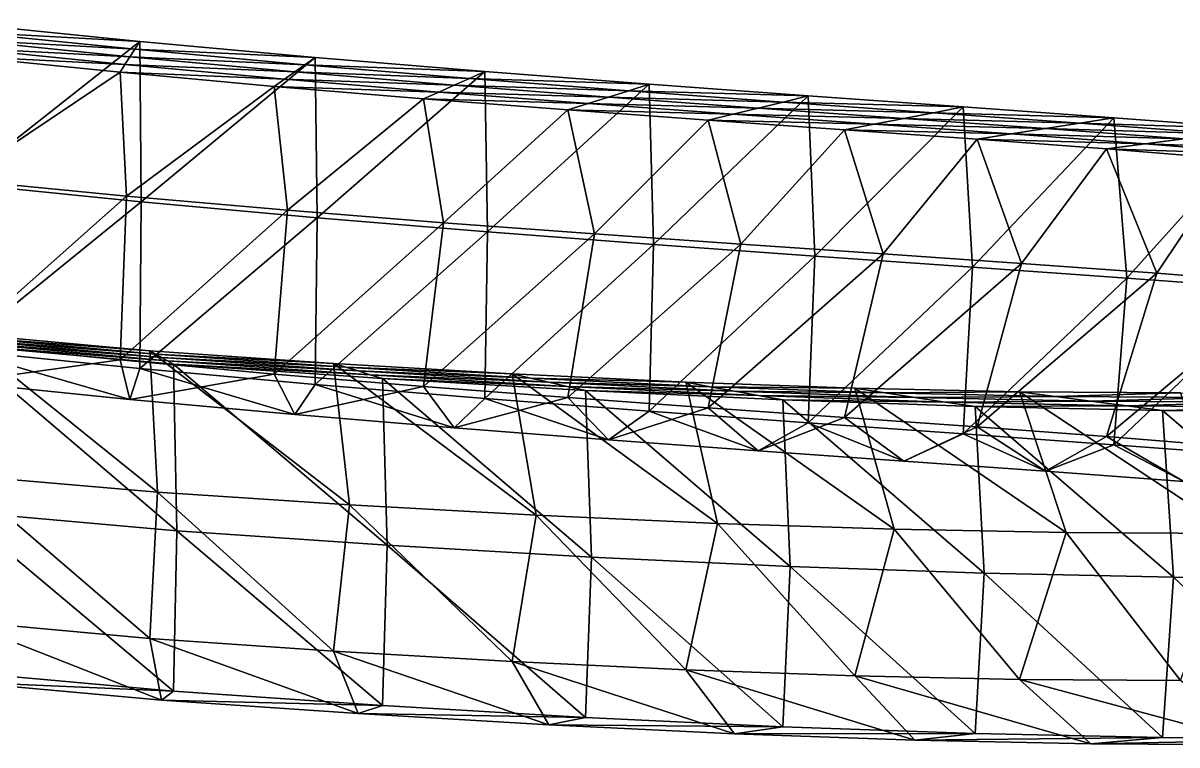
# Model space of a CAD drawing. Extents: x -4 to 137, y -13 to 10.
# Drawn here: x 31.21 to 44.12, y -12.23 to -4.16 of the extents above; entities that cross this region are included whole.
import ezdxf

# ---------------------------------------------------------------- set-up
doc = ezdxf.new("R2010")
doc.units = 0
doc.header["$MEASUREMENT"] = 0

msp = doc.modelspace()

# ---------------------------------------------------------------- linework, layer by layer
for points in [[(30.482742, -4.157128, -43.644978), (32.514862, -4.362441, -43.630856), (30.488464, -4.249647, -43.073326)], [(30.482742, -4.157128, -43.644978), (30.49736, -5.950525, -44.16647), (32.514862, -4.362441, -43.630856)], [(30.488464, -4.249647, -43.073326), (32.459488, -4.448769, -43.059792), (30.494179, -4.342166, -42.501678)], [(32.459488, -4.448769, -43.059792), (30.488464, -4.249647, -43.073326), (32.514862, -4.362441, -43.630856)], [(30.494179, -4.342166, -42.501678), (32.404114, -4.535095, -42.488731), (30.499893, -4.434685, -41.930027)], [(32.404114, -4.535095, -42.488731), (30.494179, -4.342166, -42.501678), (32.459488, -4.448769, -43.059792)], [(32.531403, -6.155841, -44.152313), (32.514862, -4.362441, -43.630856), (30.49736, -5.950525, -44.16647)], [(32.514862, -4.362441, -43.630856), (34.477234, -4.541975, -43.612774), (32.459488, -4.448769, -43.059792)], [(32.514862, -4.362441, -43.630856), (32.531403, -6.155841, -44.152313), (34.477234, -4.541975, -43.612774)], [(30.499893, -4.434685, -41.930027), (32.34874, -4.621423, -41.917671), (30.505615, -4.527205, -41.179131)], [(32.34874, -4.621423, -41.917671), (30.499893, -4.434685, -41.930027), (32.404114, -4.535095, -42.488731)], [(32.459488, -4.448769, -43.059792), (34.362869, -4.622885, -43.042427), (32.404114, -4.535095, -42.488731)], [(34.362869, -4.622885, -43.042427), (32.459488, -4.448769, -43.059792), (34.477234, -4.541975, -43.612774)], [(30.505615, -4.527205, -41.179131), (32.293358, -4.707751, -41.167358), (30.498169, -5.912245, -42.199768)], [(32.293358, -4.707751, -41.167358), (30.505615, -4.527205, -41.179131), (32.34874, -4.621423, -41.917671)], [(32.34874, -4.621423, -41.917671), (34.134125, -4.784706, -41.901726), (32.293358, -4.707751, -41.167358)], [(32.404114, -4.535095, -42.488731), (34.248497, -4.703795, -42.472076), (32.34874, -4.621423, -41.917671)], [(34.134125, -4.784706, -41.901726), (32.34874, -4.621423, -41.917671), (34.248497, -4.703795, -42.472076)], [(34.248497, -4.703795, -42.472076), (32.404114, -4.535095, -42.488731), (34.362869, -4.622885, -43.042427)], [(34.497826, -6.335386, -44.134151), (34.477234, -4.541975, -43.612774), (32.531403, -6.155841, -44.152313)], [(34.362869, -4.622885, -43.042427), (36.203369, -4.776532, -43.008614), (34.248497, -4.703795, -42.472076)], [(34.477234, -4.541975, -43.612774), (36.374786, -4.700411, -43.577675), (34.362869, -4.622885, -43.042427)], [(36.203369, -4.776532, -43.008614), (34.362869, -4.622885, -43.042427), (36.374786, -4.700411, -43.577675)], [(34.477234, -4.541975, -43.612774), (34.497826, -6.335386, -44.134151), (36.374786, -4.700411, -43.577675)], [(32.365509, -6.093014, -42.186092), (30.498169, -5.912245, -42.199768), (32.293358, -4.707751, -41.167358)], [(32.293358, -4.707751, -41.167358), (34.019753, -4.865616, -41.15213), (32.365509, -6.093014, -42.186092)], [(34.019753, -4.865616, -41.15213), (32.293358, -4.707751, -41.167358), (34.134125, -4.784706, -41.901726)], [(34.248497, -4.703795, -42.472076), (36.03196, -4.852652, -42.439552), (34.134125, -4.784706, -41.901726)], [(36.03196, -4.852652, -42.439552), (34.248497, -4.703795, -42.472076), (36.203369, -4.776532, -43.008614)], [(36.405823, -6.493859, -44.098736), (36.374786, -4.700411, -43.577675), (34.497826, -6.335386, -44.134151)], [(36.203369, -4.776532, -43.008614), (37.985779, -4.914241, -42.945736), (36.03196, -4.852652, -42.439552)], [(36.374786, -4.700411, -43.577675), (38.21244, -4.842433, -43.512489), (36.203369, -4.776532, -43.008614)], [(37.985779, -4.914241, -42.945736), (36.203369, -4.776532, -43.008614), (38.21244, -4.842433, -43.512489)], [(36.374786, -4.700411, -43.577675), (36.405823, -6.493859, -44.098736), (38.21244, -4.842433, -43.512489)], [(34.168762, -6.25111, -42.1689), (32.365509, -6.093014, -42.186092), (34.019753, -4.865616, -41.15213)], [(34.134125, -4.784706, -41.901726), (35.860535, -4.928772, -41.870483), (34.019753, -4.865616, -41.15213)], [(34.019753, -4.865616, -41.15213), (35.689117, -5.004893, -41.122177), (34.168762, -6.25111, -42.1689)], [(35.689117, -5.004893, -41.122177), (34.019753, -4.865616, -41.15213), (35.860535, -4.928772, -41.870483)], [(35.860535, -4.928772, -41.870483), (34.134125, -4.784706, -41.901726), (36.03196, -4.852652, -42.439552)], [(36.03196, -4.852652, -42.439552), (37.759109, -4.986052, -42.378983), (35.860535, -4.928772, -41.870483)], [(37.759109, -4.986052, -42.378983), (36.03196, -4.852652, -42.439552), (37.985779, -4.914241, -42.945736)], [(38.260849, -6.635974, -44.032749), (38.21244, -4.842433, -43.512489), (36.405823, -6.493859, -44.098736)], [(38.21244, -4.842433, -43.512489), (39.995102, -4.972718, -43.404152), (37.985779, -4.914241, -42.945736)], [(38.21244, -4.842433, -43.512489), (38.260849, -6.635974, -44.032749), (39.995102, -4.972718, -43.404152)], [(35.912453, -6.390701, -42.136253), (34.168762, -6.25111, -42.1689), (35.689117, -5.004893, -41.122177)], [(35.860535, -4.928772, -41.870483), (37.532455, -5.057859, -41.812233), (35.689117, -5.004893, -41.122177)], [(35.689117, -5.004893, -41.122177), (37.305779, -5.129669, -41.066238), (35.912453, -6.390701, -42.136253)], [(37.305779, -5.129669, -41.066238), (35.689117, -5.004893, -41.122177), (37.532455, -5.057859, -41.812233)], [(37.532455, -5.057859, -41.812233), (35.860535, -4.928772, -41.870483), (37.759109, -4.986052, -42.378983)], [(37.759109, -4.986052, -42.378983), (39.434601, -5.108378, -42.278233), (37.532455, -5.057859, -41.812233)], [(37.985779, -4.914241, -42.945736), (39.714844, -5.040548, -42.841202), (37.759109, -4.986052, -42.378983)], [(39.434601, -5.108378, -42.278233), (37.759109, -4.986052, -42.378983), (39.714844, -5.040548, -42.841202)], [(39.714844, -5.040548, -42.841202), (37.985779, -4.914241, -42.945736), (39.995102, -4.972718, -43.404152)], [(40.068054, -6.766462, -43.922684), (39.995102, -4.972718, -43.404152), (38.260849, -6.635974, -44.032749)], [(39.995102, -4.972718, -43.404152), (41.727707, -5.09595, -43.239616), (39.714844, -5.040548, -42.841202)], [(39.995102, -4.972718, -43.404152), (40.068054, -6.766462, -43.922684), (41.727707, -5.09595, -43.239616)], [(37.601089, -6.515958, -42.076218), (35.912453, -6.390701, -42.136253), (37.305779, -5.129669, -41.066238)], [(37.532455, -5.057859, -41.812233), (39.154343, -5.176208, -41.715271), (37.305779, -5.129669, -41.066238)], [(37.305779, -5.129669, -41.066238), (38.874084, -5.244038, -40.973068), (37.601089, -6.515958, -42.076218)], [(38.874084, -5.244038, -40.973068), (37.305779, -5.129669, -41.066238), (39.154343, -5.176208, -41.715271)], [(39.154343, -5.176208, -41.715271), (37.532455, -5.057859, -41.812233), (39.434601, -5.108378, -42.278233)], [(39.434601, -5.108378, -42.278233), (41.063019, -5.224019, -42.12513), (39.154343, -5.176208, -41.715271)], [(39.714844, -5.040548, -42.841202), (41.39537, -5.159983, -42.682377), (39.434601, -5.108378, -42.278233)], [(41.063019, -5.224019, -42.12513), (39.434601, -5.108378, -42.278233), (41.39537, -5.159983, -42.682377)], [(41.39537, -5.159983, -42.682377), (39.714844, -5.040548, -42.841202), (41.727707, -5.09595, -43.239616)], [(41.83226, -6.89008, -43.754852), (41.727707, -5.09595, -43.239616), (40.068054, -6.766462, -43.922684)], [(41.39537, -5.159983, -42.682377), (43.032089, -5.277082, -42.456657), (41.063019, -5.224019, -42.12513)], [(41.727707, -5.09595, -43.239616), (43.415169, -5.216806, -43.005798), (41.39537, -5.159983, -42.682377)], [(43.032089, -5.277082, -42.456657), (41.39537, -5.159983, -42.682377), (43.415169, -5.216806, -43.005798)], [(41.727707, -5.09595, -43.239616), (41.83226, -6.89008, -43.754852), (43.415169, -5.216806, -43.005798)], [(39.239212, -6.631052, -41.976852), (37.601089, -6.515958, -42.076218), (38.874084, -5.244038, -40.973068)], [(39.154343, -5.176208, -41.715271), (40.730675, -5.288054, -41.567886), (38.874084, -5.244038, -40.973068)], [(38.874084, -5.244038, -40.973068), (40.398331, -5.352087, -40.831394), (39.239212, -6.631052, -41.976852)], [(40.398331, -5.352087, -40.831394), (38.874084, -5.244038, -40.973068), (40.730675, -5.288054, -41.567886)], [(40.730675, -5.288054, -41.567886), (39.154343, -5.176208, -41.715271), (41.063019, -5.224019, -42.12513)], [(40.730675, -5.288054, -41.567886), (42.265945, -5.397635, -41.358364), (40.398331, -5.352087, -40.831394)], [(41.063019, -5.224019, -42.12513), (42.649017, -5.337358, -41.907516), (40.730675, -5.288054, -41.567886)], [(42.265945, -5.397635, -41.358364), (40.730675, -5.288054, -41.567886), (42.649017, -5.337358, -41.907516)], [(42.649017, -5.337358, -41.907516), (41.063019, -5.224019, -42.12513), (43.032089, -5.277082, -42.456657)], [(43.55764, -7.01159, -43.515461), (43.415169, -5.216806, -43.005798), (41.83226, -6.89008, -43.754852)], [(43.032089, -5.277082, -42.456657), (44.629814, -5.396379, -42.151432), (42.649017, -5.337358, -41.907516)], [(43.415169, -5.216806, -43.005798), (45.062408, -5.339973, -42.689644), (43.032089, -5.277082, -42.456657)], [(44.629814, -5.396379, -42.151432), (43.032089, -5.277082, -42.456657), (45.062408, -5.339973, -42.689644)], [(43.415169, -5.216806, -43.005798), (43.55764, -7.01159, -43.515461), (45.062408, -5.339973, -42.689644)], [(40.831314, -6.740152, -41.826218), (39.239212, -6.631052, -41.976852), (40.398331, -5.352087, -40.831394)], [(40.398331, -5.352087, -40.831394), (41.882866, -5.457912, -40.629974), (40.831314, -6.740152, -41.826218)], [(41.882866, -5.457912, -40.629974), (40.398331, -5.352087, -40.831394), (42.265945, -5.397635, -41.358364)], [(42.265945, -5.397635, -41.358364), (43.764618, -5.509192, -41.075001), (41.882866, -5.457912, -40.629974)], [(42.649017, -5.337358, -41.907516), (44.197212, -5.452785, -41.613216), (42.265945, -5.397635, -41.358364)], [(43.764618, -5.509192, -41.075001), (42.265945, -5.397635, -41.358364), (44.197212, -5.452785, -41.613216)], [(44.197212, -5.452785, -41.613216), (42.649017, -5.337358, -41.907516), (44.629814, -5.396379, -42.151432)], [(45.247551, -7.135753, -43.190796), (45.062408, -5.339973, -42.689644), (43.55764, -7.01159, -43.515461)], [(42.381958, -6.847432, -41.612373), (40.831314, -6.740152, -41.826218), (41.882866, -5.457912, -40.629974)], [(41.882866, -5.457912, -40.629974), (43.332016, -5.565598, -40.357544), (42.381958, -6.847432, -41.612373)], [(43.332016, -5.565598, -40.357544), (41.882866, -5.457912, -40.629974), (43.764618, -5.509192, -41.075001)], [(43.764618, -5.509192, -41.075001), (45.231171, -5.62696, -40.706093), (43.332016, -5.565598, -40.357544)], [(44.197212, -5.452785, -41.613216), (45.712234, -5.574682, -41.230091), (43.764618, -5.509192, -41.075001)], [(45.231171, -5.62696, -40.706093), (43.764618, -5.509192, -41.075001), (45.712234, -5.574682, -41.230091)], [(43.89563, -6.957058, -41.32338), (42.381958, -6.847432, -41.612373), (43.332016, -5.565598, -40.357544)], [(43.332016, -5.565598, -40.357544), (44.750114, -5.679238, -40.002842), (43.89563, -6.957058, -41.32338)], [(44.750114, -5.679238, -40.002842), (43.332016, -5.565598, -40.357544), (45.231171, -5.62696, -40.706093)], [(45.376854, -7.073204, -40.947296), (43.89563, -6.957058, -41.32338), (44.750114, -5.679238, -40.002842)], [(30.498169, -5.912245, -42.199768), (32.365509, -6.093014, -42.186092), (30.505615, -7.745996, -41.556297)], [(30.49736, -5.950525, -44.16647), (30.482742, -7.8159, -44.073704), (32.531403, -6.155841, -44.152313)], [(32.514862, -8.021213, -44.059586), (32.531403, -6.155841, -44.152313), (30.482742, -7.8159, -44.073704)], [(32.293358, -7.926542, -41.544533), (30.505615, -7.745996, -41.556297), (32.365509, -6.093014, -42.186092)], [(32.365509, -6.093014, -42.186092), (34.168762, -6.25111, -42.1689), (32.293358, -7.926542, -41.544533)], [(32.531403, -6.155841, -44.152313), (32.514862, -8.021213, -44.059586), (34.497826, -6.335386, -44.134151)], [(34.019753, -8.084407, -41.529305), (32.293358, -7.926542, -41.544533), (34.168762, -6.25111, -42.1689)], [(34.168762, -6.25111, -42.1689), (35.912453, -6.390701, -42.136253), (34.019753, -8.084407, -41.529305)], [(34.477234, -8.200747, -44.041504), (34.497826, -6.335386, -44.134151), (32.514862, -8.021213, -44.059586)], [(35.689117, -8.223686, -41.499352), (34.019753, -8.084407, -41.529305), (35.912453, -6.390701, -42.136253)], [(34.497826, -6.335386, -44.134151), (34.477234, -8.200747, -44.041504), (36.405823, -6.493859, -44.098736)], [(35.912453, -6.390701, -42.136253), (37.601089, -6.515958, -42.076218), (35.689117, -8.223686, -41.499352)], [(36.374786, -8.359184, -44.006401), (36.405823, -6.493859, -44.098736), (34.477234, -8.200747, -44.041504)], [(37.305779, -8.348462, -41.443409), (35.689117, -8.223686, -41.499352), (37.601089, -6.515958, -42.076218)], [(36.405823, -6.493859, -44.098736), (36.374786, -8.359184, -44.006401), (38.260849, -6.635974, -44.032749)], [(37.601089, -6.515958, -42.076218), (39.239212, -6.631052, -41.976852), (37.305779, -8.348462, -41.443409)], [(38.21244, -8.501206, -43.941216), (38.260849, -6.635974, -44.032749), (36.374786, -8.359184, -44.006401)], [(38.874084, -8.462831, -41.350235), (37.305779, -8.348462, -41.443409), (39.239212, -6.631052, -41.976852)], [(38.260849, -6.635974, -44.032749), (38.21244, -8.501206, -43.941216), (40.068054, -6.766462, -43.922684)], [(39.239212, -6.631052, -41.976852), (40.831314, -6.740152, -41.826218), (38.874084, -8.462831, -41.350235)], [(39.995102, -8.631492, -43.832878), (40.068054, -6.766462, -43.922684), (38.21244, -8.501206, -43.941216)], [(40.398331, -8.570879, -41.208565), (38.874084, -8.462831, -41.350235), (40.831314, -6.740152, -41.826218)], [(40.068054, -6.766462, -43.922684), (39.995102, -8.631492, -43.832878), (41.83226, -6.89008, -43.754852)], [(40.831314, -6.740152, -41.826218), (42.381958, -6.847432, -41.612373), (40.398331, -8.570879, -41.208565)], [(41.727707, -8.754722, -43.668343), (41.83226, -6.89008, -43.754852), (39.995102, -8.631492, -43.832878)], [(41.882866, -8.676703, -41.007141), (40.398331, -8.570879, -41.208565), (42.381958, -6.847432, -41.612373)], [(41.83226, -6.89008, -43.754852), (41.727707, -8.754722, -43.668343), (43.55764, -7.01159, -43.515461)], [(42.381958, -6.847432, -41.612373), (43.89563, -6.957058, -41.32338), (41.882866, -8.676703, -41.007141)], [(43.332016, -8.78439, -40.734711), (41.882866, -8.676703, -41.007141), (43.89563, -6.957058, -41.32338)], [(43.89563, -6.957058, -41.32338), (45.376854, -7.073204, -40.947296), (43.332016, -8.78439, -40.734711)], [(43.415169, -8.87558, -43.434525), (43.55764, -7.01159, -43.515461), (41.727707, -8.754722, -43.668343)], [(44.750114, -8.898031, -40.380013), (43.332016, -8.78439, -40.734711), (45.376854, -7.073204, -40.947296)], [(43.55764, -7.01159, -43.515461), (43.415169, -8.87558, -43.434525), (45.247551, -7.135753, -43.190796)], [(45.062408, -8.998745, -43.118378), (45.247551, -7.135753, -43.190796), (43.415169, -8.87558, -43.434525)], [(30.488464, -7.725306, -9.838284), (32.825974, -7.936439, -9.948637), (30.482742, -7.756303, -9.245087)], [(30.494179, -7.694309, -10.431484), (32.759239, -7.898981, -10.537706), (30.488464, -7.725306, -9.838284)], [(32.825974, -7.936439, -9.948637), (30.488464, -7.725306, -9.838284), (32.759239, -7.898981, -10.537706)], [(30.499893, -7.663313, -11.024685), (32.692505, -7.861524, -11.126776), (30.494179, -7.694309, -10.431484)], [(32.759239, -7.898981, -10.537706), (30.494179, -7.694309, -10.431484), (32.692505, -7.861524, -11.126776)], [(30.505615, -7.745996, -41.556297), (32.293358, -7.926542, -41.544533), (30.494179, -8.175873, -42.950897)], [(30.498169, -9.21386, -11.100466), (32.712708, -9.404232, -11.21018), (30.505615, -7.632317, -11.756803)], [(30.505615, -7.632317, -11.756803), (32.625763, -7.824067, -11.854758), (30.499893, -7.663313, -11.024685)], [(32.692505, -7.861524, -11.126776), (30.499893, -7.663313, -11.024685), (32.625763, -7.824067, -11.854758)], [(32.625763, -7.824067, -11.854758), (30.505615, -7.632317, -11.756803), (32.712708, -9.404232, -11.21018)], [(32.8927, -7.973896, -9.359564), (30.482742, -7.756303, -9.245087), (32.825974, -7.936439, -9.948637)], [(32.8927, -7.973896, -9.359564), (32.930359, -9.839189, -9.267493), (30.482742, -7.756303, -9.245087)], [(30.492203, -9.621686, -9.152238), (30.482742, -7.756303, -9.245087), (32.930359, -9.839189, -9.267493)], [(30.494179, -8.175873, -42.950897), (32.404114, -8.368801, -42.93795), (30.482742, -7.8159, -44.073704)], [(32.514862, -8.021213, -44.059586), (30.482742, -7.8159, -44.073704), (32.404114, -8.368801, -42.93795)], [(34.68306, -7.964588, -11.979233), (32.625763, -7.824067, -11.854758), (34.861588, -9.546104, -11.323133)], [(32.712708, -9.404232, -11.21018), (34.861588, -9.546104, -11.323133), (32.625763, -7.824067, -11.854758)], [(32.625763, -7.824067, -11.854758), (34.68306, -7.964588, -11.979233), (32.692505, -7.861524, -11.126776)], [(34.820091, -8.006918, -11.254898), (32.692505, -7.861524, -11.126776), (34.68306, -7.964588, -11.979233)], [(32.692505, -7.861524, -11.126776), (34.820091, -8.006918, -11.254898), (32.759239, -7.898981, -10.537706)], [(32.404114, -8.368801, -42.93795), (30.494179, -8.175873, -42.950897), (32.293358, -7.926542, -41.544533)], [(32.293358, -7.926542, -41.544533), (34.019753, -8.084407, -41.529305), (32.404114, -8.368801, -42.93795)], [(34.957123, -8.049248, -10.669479), (32.759239, -7.898981, -10.537706), (34.820091, -8.006918, -11.254898)], [(32.759239, -7.898981, -10.537706), (34.957123, -8.049248, -10.669479), (32.825974, -7.936439, -9.948637)], [(35.094177, -8.091578, -10.084057), (32.825974, -7.936439, -9.948637), (34.957123, -8.049248, -10.669479)], [(32.825974, -7.936439, -9.948637), (35.094177, -8.091578, -10.084057), (32.8927, -7.973896, -9.359564)], [(35.231201, -8.133907, -9.498635), (32.8927, -7.973896, -9.359564), (35.094177, -8.091578, -10.084057)], [(35.231201, -8.133907, -9.498635), (35.281868, -9.999124, -9.407234), (32.8927, -7.973896, -9.359564)], [(32.930359, -9.839189, -9.267493), (32.8927, -7.973896, -9.359564), (35.281868, -9.999124, -9.407234)], [(36.681252, -8.08295, -12.126934), (34.68306, -7.964588, -11.979233), (36.948746, -9.662997, -11.483368)], [(34.861588, -9.546104, -11.323133), (36.948746, -9.662997, -11.483368), (34.68306, -7.964588, -11.979233)], [(34.68306, -7.964588, -11.979233), (36.681252, -8.08295, -12.126934), (34.820091, -8.006918, -11.254898)], [(32.404114, -8.368801, -42.93795), (34.248497, -8.537502, -42.921295), (32.514862, -8.021213, -44.059586)], [(34.248497, -8.537502, -42.921295), (32.404114, -8.368801, -42.93795), (34.019753, -8.084407, -41.529305)], [(34.477234, -8.200747, -44.041504), (32.514862, -8.021213, -44.059586), (34.248497, -8.537502, -42.921295)], [(34.019753, -8.084407, -41.529305), (35.689117, -8.223686, -41.499352), (34.248497, -8.537502, -42.921295)], [(36.886574, -8.129275, -11.408072), (34.820091, -8.006918, -11.254898), (36.681252, -8.08295, -12.126934)], [(34.820091, -8.006918, -11.254898), (36.886574, -8.129275, -11.408072), (34.957123, -8.049248, -10.669479)], [(37.091888, -8.1756, -10.828119), (34.957123, -8.049248, -10.669479), (36.886574, -8.129275, -11.408072)], [(34.957123, -8.049248, -10.669479), (37.091888, -8.1756, -10.828119), (35.094177, -8.091578, -10.084057)], [(37.297211, -8.221925, -10.248173), (35.094177, -8.091578, -10.084057), (37.091888, -8.1756, -10.828119)], [(35.094177, -8.091578, -10.084057), (37.297211, -8.221925, -10.248173), (35.231201, -8.133907, -9.498635)], [(38.624146, -8.176225, -12.301983), (36.681252, -8.08295, -12.126934), (38.978149, -9.754778, -11.671156)], [(36.948746, -9.662997, -11.483368), (38.978149, -9.754778, -11.671156), (36.681252, -8.08295, -12.126934)], [(36.681252, -8.08295, -12.126934), (38.624146, -8.176225, -12.301983), (36.886574, -8.129275, -11.408072)], [(38.895859, -8.225611, -11.590183), (36.886574, -8.129275, -11.408072), (38.624146, -8.176225, -12.301983)], [(36.886574, -8.129275, -11.408072), (38.895859, -8.225611, -11.590183), (37.091888, -8.1756, -10.828119)], [(34.248497, -8.537502, -42.921295), (36.03196, -8.686358, -42.888771), (34.477234, -8.200747, -44.041504)], [(36.03196, -8.686358, -42.888771), (34.248497, -8.537502, -42.921295), (35.689117, -8.223686, -41.499352)], [(36.374786, -8.359184, -44.006401), (34.477234, -8.200747, -44.041504), (36.03196, -8.686358, -42.888771)], [(37.502548, -8.26825, -9.668221), (35.231201, -8.133907, -9.498635), (37.297211, -8.221925, -10.248173)], [(37.502548, -8.26825, -9.668221), (37.567856, -10.13335, -9.577805), (35.231201, -8.133907, -9.498635)], [(35.281868, -9.999124, -9.407234), (35.231201, -8.133907, -9.498635), (37.567856, -10.13335, -9.577805)], [(35.689117, -8.223686, -41.499352), (37.305779, -8.348462, -41.443409), (36.03196, -8.686358, -42.888771)], [(39.167572, -8.274996, -11.01729), (37.091888, -8.1756, -10.828119), (38.895859, -8.225611, -11.590183)], [(37.091888, -8.1756, -10.828119), (39.167572, -8.274996, -11.01729), (37.297211, -8.221925, -10.248173)], [(39.439285, -8.324383, -10.444397), (37.297211, -8.221925, -10.248173), (39.167572, -8.274996, -11.01729)], [(37.297211, -8.221925, -10.248173), (39.439285, -8.324383, -10.444397), (37.502548, -8.26825, -9.668221)], [(40.515533, -8.242899, -12.509445), (38.624146, -8.176225, -12.301983), (40.953735, -9.820036, -11.890726)], [(38.978149, -9.754778, -11.671156), (40.953735, -9.820036, -11.890726), (38.624146, -8.176225, -12.301983)], [(38.624146, -8.176225, -12.301983), (40.515533, -8.242899, -12.509445), (38.895859, -8.225611, -11.590183)], [(40.851875, -8.294396, -11.806162), (38.895859, -8.225611, -11.590183), (40.515533, -8.242899, -12.509445)], [(38.895859, -8.225611, -11.590183), (40.851875, -8.294396, -11.806162), (39.167572, -8.274996, -11.01729)], [(42.359177, -8.282344, -12.755194), (40.515533, -8.242899, -12.509445), (42.879471, -9.858041, -12.148751)], [(40.953735, -9.820036, -11.890726), (42.879471, -9.858041, -12.148751), (40.515533, -8.242899, -12.509445)], [(40.515533, -8.242899, -12.509445), (42.359177, -8.282344, -12.755194), (40.851875, -8.294396, -11.806162)], [(37.759109, -8.819758, -42.828209), (36.03196, -8.686358, -42.888771), (37.305779, -8.348462, -41.443409)], [(36.03196, -8.686358, -42.888771), (37.759109, -8.819758, -42.828209), (36.374786, -8.359184, -44.006401)], [(38.21244, -8.501206, -43.941216), (36.374786, -8.359184, -44.006401), (37.759109, -8.819758, -42.828209)], [(37.305779, -8.348462, -41.443409), (38.874084, -8.462831, -41.350235), (37.759109, -8.819758, -42.828209)], [(39.711006, -8.373769, -9.871509), (37.502548, -8.26825, -9.668221), (39.439285, -8.324383, -10.444397)], [(39.711006, -8.373769, -9.871509), (39.793098, -10.238699, -9.782536), (37.502548, -8.26825, -9.668221)], [(37.567856, -10.13335, -9.577805), (37.502548, -8.26825, -9.668221), (39.793098, -10.238699, -9.782536)], [(41.188232, -8.345894, -11.241788), (39.167572, -8.274996, -11.01729), (40.851875, -8.294396, -11.806162)], [(39.167572, -8.274996, -11.01729), (41.188232, -8.345894, -11.241788), (39.439285, -8.324383, -10.444397)], [(41.524582, -8.39739, -10.677418), (39.439285, -8.324383, -10.444397), (41.188232, -8.345894, -11.241788)], [(39.439285, -8.324383, -10.444397), (41.524582, -8.39739, -10.677418), (39.711006, -8.373769, -9.871509)], [(41.860924, -8.448889, -10.113047), (39.711006, -8.373769, -9.871509), (41.524582, -8.39739, -10.677418)], [(41.860924, -8.448889, -10.113047), (41.96225, -10.313577, -10.026141), (39.711006, -8.373769, -9.871509)], [(39.793098, -10.238699, -9.782536), (39.711006, -8.373769, -9.871509), (41.96225, -10.313577, -10.026141)], [(42.75853, -8.33501, -12.061836), (40.851875, -8.294396, -11.806162), (42.359177, -8.282344, -12.755194)], [(40.851875, -8.294396, -11.806162), (42.75853, -8.33501, -12.061836), (41.188232, -8.345894, -11.241788)], [(43.157883, -8.387677, -11.50739), (41.188232, -8.345894, -11.241788), (42.75853, -8.33501, -12.061836)], [(41.188232, -8.345894, -11.241788), (43.157883, -8.387677, -11.50739), (41.524582, -8.39739, -10.677418)], [(43.557236, -8.440343, -10.952943), (41.524582, -8.39739, -10.677418), (43.157883, -8.387677, -11.50739)], [(44.15889, -8.294456, -13.045717), (42.359177, -8.282344, -12.755194), (44.759308, -9.868621, -12.452351)], [(42.879471, -9.858041, -12.148751), (44.759308, -9.868621, -12.452351), (42.359177, -8.282344, -12.755194)], [(42.359177, -8.282344, -12.755194), (44.15889, -8.294456, -13.045717), (42.75853, -8.33501, -12.061836)], [(44.619751, -8.34737, -12.363703), (42.75853, -8.33501, -12.061836), (44.15889, -8.294456, -13.045717)], [(42.75853, -8.33501, -12.061836), (44.619751, -8.34737, -12.363703), (43.157883, -8.387677, -11.50739)], [(45.080605, -8.400285, -11.820599), (43.157883, -8.387677, -11.50739), (44.619751, -8.34737, -12.363703)], [(43.157883, -8.387677, -11.50739), (45.080605, -8.400285, -11.820599), (43.557236, -8.440343, -10.952943)], [(39.434593, -8.942085, -42.727455), (37.759109, -8.819758, -42.828209), (38.874084, -8.462831, -41.350235)], [(37.759109, -8.819758, -42.828209), (39.434593, -8.942085, -42.727455), (38.21244, -8.501206, -43.941216)], [(39.995102, -8.631492, -43.832878), (38.21244, -8.501206, -43.941216), (39.434593, -8.942085, -42.727455)], [(38.874084, -8.462831, -41.350235), (40.398331, -8.570879, -41.208565), (39.434593, -8.942085, -42.727455)], [(41.524582, -8.39739, -10.677418), (43.557236, -8.440343, -10.952943), (41.860924, -8.448889, -10.113047)], [(43.956589, -8.493009, -10.398496), (41.860924, -8.448889, -10.113047), (43.557236, -8.440343, -10.952943)], [(43.956589, -8.493009, -10.398496), (44.079803, -10.357356, -10.314503), (41.860924, -8.448889, -10.113047)], [(41.96225, -10.313577, -10.026141), (41.860924, -8.448889, -10.113047), (44.079803, -10.357356, -10.314503)], [(45.541458, -8.453198, -11.277494), (43.557236, -8.440343, -10.952943), (45.080605, -8.400285, -11.820599)], [(43.557236, -8.440343, -10.952943), (45.541458, -8.453198, -11.277494), (43.956589, -8.493009, -10.398496)], [(46.002312, -8.506112, -10.734396), (43.956589, -8.493009, -10.398496), (45.541458, -8.453198, -11.277494)], [(46.002312, -8.506112, -10.734396), (46.150055, -10.369994, -10.654379), (43.956589, -8.493009, -10.398496)], [(44.079803, -10.357356, -10.314503), (43.956589, -8.493009, -10.398496), (46.150055, -10.369994, -10.654379)], [(41.063019, -9.057725, -42.574352), (39.434593, -8.942085, -42.727455), (40.398331, -8.570879, -41.208565)], [(39.434593, -8.942085, -42.727455), (41.063019, -9.057725, -42.574352), (39.995102, -8.631492, -43.832878)], [(41.727707, -8.754722, -43.668343), (39.995102, -8.631492, -43.832878), (41.063019, -9.057725, -42.574352)], [(40.398331, -8.570879, -41.208565), (41.882866, -8.676703, -41.007141), (41.063019, -9.057725, -42.574352)], [(42.649017, -9.171065, -42.356743), (41.063019, -9.057725, -42.574352), (41.882866, -8.676703, -41.007141)], [(41.063019, -9.057725, -42.574352), (42.649017, -9.171065, -42.356743), (41.727707, -8.754722, -43.668343)], [(43.415169, -8.87558, -43.434525), (41.727707, -8.754722, -43.668343), (42.649017, -9.171065, -42.356743)], [(41.882866, -8.676703, -41.007141), (43.332016, -8.78439, -40.734711), (42.649017, -9.171065, -42.356743)], [(44.197212, -9.286492, -42.062447), (42.649017, -9.171065, -42.356743), (43.332016, -8.78439, -40.734711)], [(42.649017, -9.171065, -42.356743), (44.197212, -9.286492, -42.062447), (43.415169, -8.87558, -43.434525)], [(43.332016, -8.78439, -40.734711), (44.750114, -8.898031, -40.380013), (44.197212, -9.286492, -42.062447)], [(45.062408, -8.998745, -43.118378), (43.415169, -8.87558, -43.434525), (44.197212, -9.286492, -42.062447)], [(32.712708, -9.404232, -11.21018), (30.498169, -9.21386, -11.100466), (32.625763, -11.042899, -12.231588)], [(30.505615, -10.851089, -12.134151), (32.625763, -11.042899, -12.231588), (30.498169, -9.21386, -11.100466)], [(32.625763, -11.042899, -12.231588), (34.68306, -11.183442, -12.355877), (32.712708, -9.404232, -11.21018)], [(34.861588, -9.546104, -11.323133), (32.712708, -9.404232, -11.21018), (34.68306, -11.183442, -12.355877)], [(34.68306, -11.183442, -12.355877), (36.681252, -11.301819, -12.50344), (34.861588, -9.546104, -11.323133)], [(36.948746, -9.662997, -11.483368), (34.861588, -9.546104, -11.323133), (36.681252, -11.301819, -12.50344)], [(30.482742, -11.415075, -9.6738), (30.492203, -9.621686, -9.152238), (32.8927, -11.632668, -9.788289)], [(32.930359, -9.839189, -9.267493), (32.8927, -11.632668, -9.788289), (30.492203, -9.621686, -9.152238)], [(36.681252, -11.301819, -12.50344), (38.624146, -11.395105, -12.678394), (36.948746, -9.662997, -11.483368)], [(38.978149, -9.754778, -11.671156), (36.948746, -9.662997, -11.483368), (38.624146, -11.395105, -12.678394)], [(38.624146, -11.395105, -12.678394), (40.515533, -11.461787, -12.885799), (38.978149, -9.754778, -11.671156)], [(40.953735, -9.820036, -11.890726), (38.978149, -9.754778, -11.671156), (40.515533, -11.461787, -12.885799)], [(32.8927, -11.632668, -9.788289), (32.930359, -9.839189, -9.267493), (35.231201, -11.792679, -9.927364)], [(35.281868, -9.999124, -9.407234), (35.231201, -11.792679, -9.927364), (32.930359, -9.839189, -9.267493)], [(40.515533, -11.461787, -12.885799), (42.359177, -11.501234, -13.131525), (40.953735, -9.820036, -11.890726)], [(42.879471, -9.858041, -12.148751), (40.953735, -9.820036, -11.890726), (42.359177, -11.501234, -13.131525)], [(42.359177, -11.501234, -13.131525), (44.15889, -11.513348, -13.422054), (42.879471, -9.858041, -12.148751)], [(44.759308, -9.868621, -12.452351), (42.879471, -9.858041, -12.148751), (44.15889, -11.513348, -13.422054)], [(35.231201, -11.792679, -9.927364), (35.281868, -9.999124, -9.407234), (37.502548, -11.927023, -10.096947)], [(37.567856, -10.13335, -9.577805), (37.502548, -11.927023, -10.096947), (35.281868, -9.999124, -9.407234)], [(37.502548, -11.927023, -10.096947), (37.567856, -10.13335, -9.577805), (39.711006, -12.032541, -10.300234)], [(39.793098, -10.238699, -9.782536), (39.711006, -12.032541, -10.300234), (37.567856, -10.13335, -9.577805)], [(39.711006, -12.032541, -10.300234), (39.793098, -10.238699, -9.782536), (41.860924, -12.107659, -10.541777)], [(41.96225, -10.313577, -10.026141), (41.860924, -12.107659, -10.541777), (39.793098, -10.238699, -9.782536)], [(41.860924, -12.107659, -10.541777), (41.96225, -10.313577, -10.026141), (43.956589, -12.151782, -10.827222)], [(44.079803, -10.357356, -10.314503), (43.956589, -12.151782, -10.827222), (41.96225, -10.313577, -10.026141)], [(43.956589, -12.151782, -10.827222), (44.079803, -10.357356, -10.314503), (46.002312, -12.164883, -11.163118)], [(46.150055, -10.369994, -10.654379), (46.002312, -12.164883, -11.163118), (44.079803, -10.357356, -10.314503)], [(30.494179, -11.528006, -10.880797), (32.759239, -11.732707, -10.98676), (30.505615, -10.851089, -12.134151)], [(32.625763, -11.042899, -12.231588), (30.505615, -10.851089, -12.134151), (32.759239, -11.732707, -10.98676)], [(34.68306, -11.183442, -12.355877), (32.625763, -11.042899, -12.231588), (34.957123, -11.882985, -11.118441)], [(32.759239, -11.732707, -10.98676), (34.957123, -11.882985, -11.118441), (32.625763, -11.042899, -12.231588)], [(36.681252, -11.301819, -12.50344), (34.68306, -11.183442, -12.355877), (37.091888, -12.009346, -11.277015)], [(34.957123, -11.882985, -11.118441), (37.091888, -12.009346, -11.277015), (34.68306, -11.183442, -12.355877)], [(38.624146, -11.395105, -12.678394), (36.681252, -11.301819, -12.50344), (39.167572, -12.108749, -11.466135)], [(37.091888, -12.009346, -11.277015), (39.167572, -12.108749, -11.466135), (36.681252, -11.301819, -12.50344)], [(30.482742, -11.415075, -9.6738), (32.8927, -11.632668, -9.788289), (30.494179, -11.528006, -10.880797)], [(40.515533, -11.461787, -12.885799), (38.624146, -11.395105, -12.678394), (41.188232, -12.179648, -11.690609)], [(39.167572, -12.108749, -11.466135), (41.188232, -12.179648, -11.690609), (38.624146, -11.395105, -12.678394)], [(42.359177, -11.501234, -13.131525), (40.515533, -11.461787, -12.885799), (43.157883, -12.221432, -11.956194)], [(41.188232, -12.179648, -11.690609), (43.157883, -12.221432, -11.956194), (40.515533, -11.461787, -12.885799)], [(32.759239, -11.732707, -10.98676), (30.494179, -11.528006, -10.880797), (32.8927, -11.632668, -9.788289)], [(44.15889, -11.513348, -13.422054), (42.359177, -11.501234, -13.131525), (45.080605, -12.234041, -12.26941)], [(43.157883, -12.221432, -11.956194), (45.080605, -12.234041, -12.26941), (42.359177, -11.501234, -13.131525)], [(32.8927, -11.632668, -9.788289), (35.231201, -11.792679, -9.927364), (32.759239, -11.732707, -10.98676)], [(34.957123, -11.882985, -11.118441), (32.759239, -11.732707, -10.98676), (35.231201, -11.792679, -9.927364)], [(35.231201, -11.792679, -9.927364), (37.502548, -11.927023, -10.096947), (34.957123, -11.882985, -11.118441)], [(37.091888, -12.009346, -11.277015), (34.957123, -11.882985, -11.118441), (37.502548, -11.927023, -10.096947)], [(37.502548, -11.927023, -10.096947), (39.711006, -12.032541, -10.300234), (37.091888, -12.009346, -11.277015)], [(39.167572, -12.108749, -11.466135), (37.091888, -12.009346, -11.277015), (39.711006, -12.032541, -10.300234)], [(39.711006, -12.032541, -10.300234), (41.860924, -12.107659, -10.541777), (39.167572, -12.108749, -11.466135)], [(41.188232, -12.179648, -11.690609), (39.167572, -12.108749, -11.466135), (41.860924, -12.107659, -10.541777)], [(41.860924, -12.107659, -10.541777), (43.956589, -12.151782, -10.827222), (41.188232, -12.179648, -11.690609)], [(43.157883, -12.221432, -11.956194), (41.188232, -12.179648, -11.690609), (43.956589, -12.151782, -10.827222)], [(43.956589, -12.151782, -10.827222), (46.002312, -12.164883, -11.163118), (43.157883, -12.221432, -11.956194)], [(45.080605, -12.234041, -12.26941), (43.157883, -12.221432, -11.956194), (46.002312, -12.164883, -11.163118)]]:
    msp.add_3dface(points)

doc.saveas('drawing.dxf')
